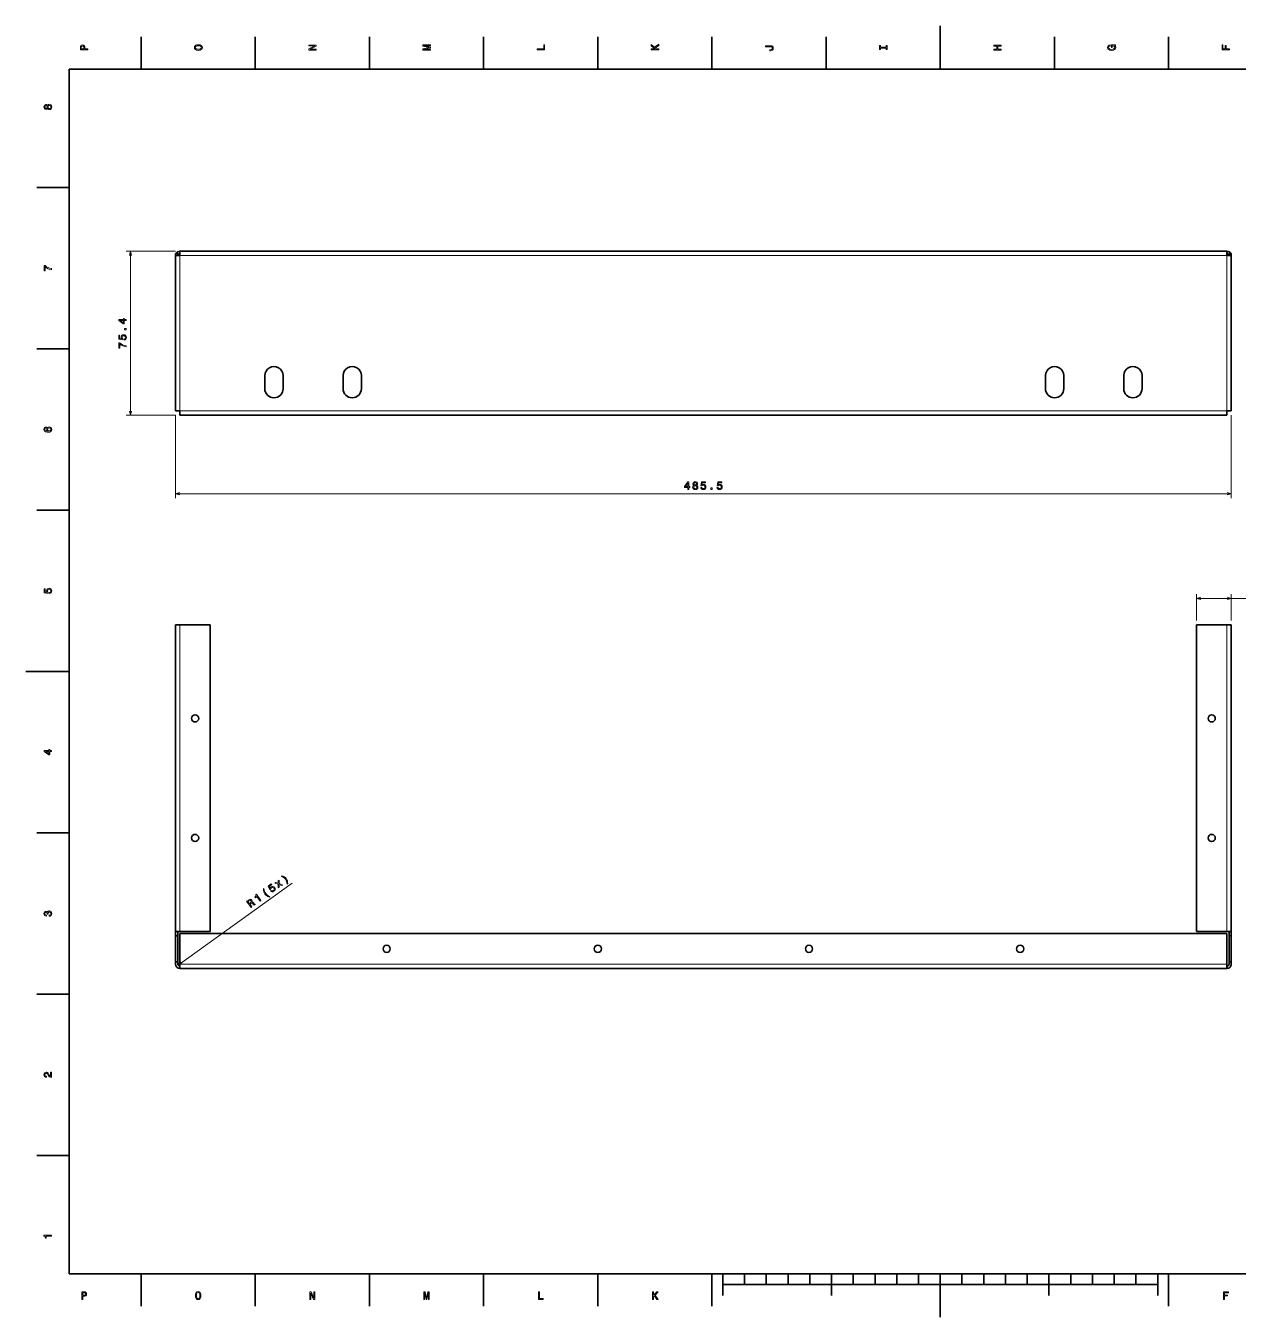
# Model space of a CAD drawing. Extents: x 0 to 841, y 0 to 594.
# Drawn here: x 0 to 558, y 0 to 594 of the extents above; entities that cross this region are included whole.
import ezdxf

# ---------------------------------------------------------------- set-up
doc = ezdxf.new("R2010")
doc.units = 0

msp = doc.modelspace()

# ---------------------------------------------------------------- linework, layer by layer
at = {"color": 7, "lineweight": 35}
for p, q in [((420.5, 574), (420.5, 594)), ((821, 574), (20, 574)), ((20, 574), (20, 20)), ((68.837311, 488.283783), (68.837311, 416.883759)), ((552.33728, 490.283783), (70.837311, 490.283783)), ((554.33728, 416.883759), (554.33728, 488.283783)), ((70.837311, 414.883759), (552.33728, 414.883759)), ((68.837311, 177.425644), (68.837311, 318.425659)), ((84.837311, 177.425644), (84.837311, 318.425659)), ((538.33728, 177.425644), (538.33728, 318.425659)), ((554.33728, 318.425659), (554.33728, 177.425644)), ((20, 297), (0, 297)), ((552.33728, 176.425644), (70.837311, 176.425644)), ((552.33728, 160.425644), (70.837311, 160.425644)), ((20, 20), (821, 20)), ((420.5, 20), (420.5, 0)), ((320.5, 15), (520.5, 15))]:
    msp.add_line(p, q, dxfattribs=at)
at = {"color": 7, "lineweight": 35, "ltscale": 0.375}
for p, q in [((53, 574), (53, 589)), ((105.5, 574), (105.5, 589)), ((158, 574), (158, 589)), ((210.5, 574), (210.5, 589)), ((263, 574), (263, 589)), ((315.5, 574), (315.5, 589)), ((368, 574), (368, 589)), ((473, 574), (473, 589)), ((525.5, 574), (525.5, 589)), ((20, 519.599976), (5, 519.599976)), ((20, 445.399994), (5, 445.399994)), ((20, 371.200012), (5, 371.200012)), ((20, 222.800003), (5, 222.800003)), ((20, 148.600006), (5, 148.600006)), ((20, 74.400002), (5, 74.400002)), ((53, 20), (53, 5)), ((105.5, 20), (105.5, 5)), ((158, 20), (158, 5)), ((210.5, 20), (210.5, 5)), ((263, 20), (263, 5)), ((315.5, 20), (315.5, 5)), ((525.5, 20), (525.5, 5))]:
    msp.add_line(p, q, dxfattribs=at)
at = {"color": 7, "lineweight": 13}
for p, q in [((68.837311, 490.283783), (46.124725, 490.283783)), ((48.124725, 414.883759), (48.124725, 490.283783)), ((552.33728, 488.283783), (70.837311, 488.283783)), ((70.837311, 488.283783), (70.837311, 416.883759)), ((552.33728, 416.883759), (552.33728, 488.283783)), ((70.837311, 416.883759), (552.33728, 416.883759)), ((68.837311, 414.883759), (46.124725, 414.883759)), ((68.837311, 414.883759), (68.837311, 376.777405)), ((554.33728, 414.883759), (554.33728, 376.777405)), ((68.837311, 378.777405), (554.33728, 378.777405)), ((538.33728, 330.628235), (587.491394, 330.628235)), ((70.837311, 177.425644), (70.837311, 318.425659)), ((552.33728, 318.425659), (552.33728, 177.425644)), ((70.025757, 161.84137), (122.535927, 199.64534)), ((552.33728, 162.425644), (70.837311, 162.425644))]:
    msp.add_line(p, q, dxfattribs=at)
at = {"color": 7, "lineweight": 35, "ltscale": 0.025}
for p, q in [((68.837311, 488.283783), (68.837311, 489.283783)), ((69.837311, 489.283783), (68.837311, 489.283783)), ((69.837311, 488.283783), (69.837311, 489.283783)), ((553.33728, 488.283783), (553.33728, 489.283783)), ((553.33728, 489.283783), (554.33728, 489.283783)), ((554.33728, 488.283783), (554.33728, 489.283783)), ((69.837311, 175.425644), (68.837311, 175.425644)), ((553.33728, 175.425644), (554.33728, 175.425644)), ((68.837311, 163.425644), (68.837311, 162.425644)), ((69.837311, 163.425644), (68.837311, 163.425644)), ((69.837311, 163.425644), (69.837311, 162.425644)), ((553.33728, 163.425644), (553.33728, 162.425644)), ((553.33728, 163.425644), (554.33728, 163.425644)), ((554.33728, 163.425644), (554.33728, 162.425644))]:
    msp.add_line(p, q, dxfattribs=at)
at = {"color": 7, "lineweight": 35, "ltscale": 0.05}
for p, q in [((68.837311, 488.283783), (70.837311, 488.283783)), ((70.837311, 490.283783), (70.837311, 488.283783)), ((552.33728, 490.283783), (552.33728, 488.283783)), ((554.33728, 488.283783), (552.33728, 488.283783)), ((70.837311, 416.883759), (68.837311, 416.883759)), ((70.837311, 414.883759), (70.837311, 416.883759)), ((552.33728, 416.883759), (554.33728, 416.883759)), ((552.33728, 414.883759), (552.33728, 416.883759)), ((70.837311, 318.425659), (68.837311, 318.425659)), ((552.33728, 318.425659), (554.33728, 318.425659)), ((68.837311, 175.425644), (68.837311, 177.425644)), ((70.837311, 177.425644), (68.837311, 177.425644)), ((69.837311, 175.425644), (69.837311, 177.425644)), ((552.33728, 177.425644), (554.33728, 177.425644)), ((553.33728, 177.425644), (553.33728, 175.425644)), ((554.33728, 177.425644), (554.33728, 175.425644)), ((70.837311, 162.425644), (70.837311, 160.425644)), ((552.33728, 162.425644), (552.33728, 160.425644))]:
    msp.add_line(p, q, dxfattribs=at)
at = {"color": 7, "lineweight": 35, "ltscale": 0.15}
for p, q in [((109.887314, 433.083771), (109.887314, 427.083771)), ((118.287308, 433.083771), (118.287308, 427.083771)), ((145.887314, 433.083771), (145.887314, 427.083771)), ((154.287308, 433.083771), (154.287308, 427.083771)), ((468.887329, 433.083771), (468.887329, 427.083771)), ((477.287292, 433.083771), (477.287292, 427.083771)), ((504.887299, 433.083771), (504.887299, 427.083771)), ((513.287354, 433.083771), (513.287354, 427.083771))]:
    msp.add_line(p, q, dxfattribs=at)
at = {"color": 7, "lineweight": 13, "ltscale": 0.305064}
for p, q in [((538.33728, 320.425659), (538.33728, 332.628235)), ((554.33728, 320.425659), (554.33728, 332.628235))]:
    msp.add_line(p, q, dxfattribs=at)
at = {"color": 7, "lineweight": 35, "ltscale": 0.35}
for p, q in [((84.837311, 318.425659), (70.837311, 318.425659)), ((552.33728, 318.425659), (538.33728, 318.425659)), ((70.837311, 177.425644), (84.837311, 177.425644)), ((70.837311, 176.425644), (70.837311, 162.425644)), ((538.33728, 177.425644), (552.33728, 177.425644)), ((552.33728, 162.425644), (552.33728, 176.425644))]:
    msp.add_line(p, q, dxfattribs=at)
at = {"color": 7, "lineweight": 35, "ltscale": 0.3}
for p, q in [((68.837311, 175.425644), (68.837311, 163.425644)), ((69.837311, 163.425644), (69.837311, 175.425644)), ((553.33728, 163.425644), (553.33728, 175.425644)), ((554.33728, 175.425644), (554.33728, 163.425644))]:
    msp.add_line(p, q, dxfattribs=at)
at = {"color": 7, "lineweight": 35, "ltscale": 0.25}
for p, q in [((320.5, 20), (320.5, 10)), ((370.5, 20), (370.5, 10)), ((470.5, 20), (470.5, 10)), ((520.5, 20), (520.5, 10))]:
    msp.add_line(p, q, dxfattribs=at)
at = {"color": 7, "lineweight": 35, "ltscale": 0.125}
for p, q in [((330.5, 20), (330.5, 15)), ((340.5, 20), (340.5, 15)), ((350.5, 20), (350.5, 15)), ((360.5, 20), (360.5, 15)), ((380.5, 20), (380.5, 15)), ((390.5, 20), (390.5, 15)), ((400.5, 20), (400.5, 15)), ((410.5, 20), (410.5, 15)), ((430.5, 20), (430.5, 15)), ((440.5, 20), (440.5, 15)), ((450.5, 20), (450.5, 15)), ((460.5, 20), (460.5, 15)), ((480.5, 20), (480.5, 15)), ((490.5, 20), (490.5, 15)), ((500.5, 20), (500.5, 15)), ((510.5, 20), (510.5, 15))]:
    msp.add_line(p, q, dxfattribs=at)
at = {"color": 7, "lineweight": 13}
for points in [[(28.583214, 582.935913), (28.583214, 583.399841), (27.105549, 583.399841), (27.105549, 583.914246), (27.080332, 584.433716), (26.903818, 584.84729), (26.560879, 585.114563), (26.09186, 585.205322), (25.658142, 585.134705), (25.340418, 584.932983), (25.148775, 584.600159), (25.083214, 584.14624), (25.083214, 582.935913)], [(25.511889, 584.020203), (25.542147, 584.322754), (25.637968, 584.544678), (25.814482, 584.675781), (26.09186, 584.721191), (26.384367, 584.670776), (26.560879, 584.534607), (26.651657, 584.302612), (26.676874, 583.984863), (26.676874, 583.399841), (25.511889, 583.399841)], [(79.333214, 582.703918), (80.119957, 582.794678), (80.699928, 583.056946), (81.057999, 583.465454), (81.179039, 584), (81.057999, 584.529541), (80.699928, 584.943115), (80.119957, 585.200317), (79.333214, 585.296143), (78.551514, 585.200317), (78.233788, 585.089355), (77.971542, 584.943115), (77.613472, 584.529541), (77.522697, 584.277405), (77.487396, 584), (77.613472, 583.460388), (77.966499, 583.05188), (78.546471, 582.794678)], [(79.333214, 583.188049), (78.722984, 583.24353), (78.274139, 583.409973), (78.001801, 583.667175), (77.905983, 584), (78.001801, 584.32782), (78.279182, 584.585022), (78.728027, 584.751465), (79.333214, 584.811951), (79.943443, 584.751465), (80.392288, 584.585022), (80.664627, 584.32782), (80.755402, 584), (80.664627, 583.667175), (80.392288, 583.409973), (79.948486, 583.24353)], [(133.583206, 582.850159), (133.583206, 583.268738), (130.713608, 583.268738), (133.583206, 584.610229), (133.583206, 585.149841), (130.083206, 585.149841), (130.083206, 584.726257), (132.952805, 584.726257), (130.083206, 583.399841), (130.083206, 582.850159)], [(186.083206, 582.739197), (186.083206, 583.127502), (182.905975, 583.127502), (186.083206, 583.783142), (186.083206, 584.216858), (182.905975, 584.867432), (186.083206, 584.867432), (186.083206, 585.260803), (182.583206, 585.260803), (182.583206, 584.645569), (185.669662, 584), (182.583206, 583.359497), (182.583206, 582.739197)], [(238.583206, 582.976257), (238.583206, 585.225525), (238.159576, 585.225525), (238.159576, 583.440186), (235.083206, 583.440186), (235.083206, 582.976257)], [(291.083221, 582.90564), (291.083221, 583.369629), (289.837555, 583.369629), (289.393738, 583.783142), (291.083221, 584.958191), (291.083221, 585.523071), (289.055847, 584.110962), (287.583221, 585.482727), (287.583221, 584.867432), (289.202087, 583.369629), (287.583221, 583.369629), (287.583221, 582.90564)], [(342.423279, 584.403442), (342.796478, 584.368164), (343.05368, 584.262268), (343.210022, 584.04541), (343.255402, 583.712524), (343.210022, 583.384705), (343.063782, 583.167847), (342.80658, 583.041809), (342.43338, 583.00647), (342.181213, 583.016602), (342.181213, 582.562683), (342.438416, 582.552612), (342.998199, 582.613098), (343.386536, 582.819885), (343.603394, 583.177979), (343.679047, 583.70752), (343.603394, 584.231995), (343.386536, 584.590088), (343.003265, 584.796814), (342.443451, 584.862427), (340.083221, 584.862427), (340.083221, 584.403442)], [(395.659576, 583.768005), (395.659576, 583.122498), (396.083221, 583.122498), (396.083221, 584.877502), (395.659576, 584.877502), (395.659576, 584.231995), (393.006866, 584.231995), (393.006866, 584.877502), (392.583221, 584.877502), (392.583221, 583.122498), (393.006866, 583.122498), (393.006866, 583.768005)], [(448.583221, 582.829956), (448.583221, 583.299011), (446.939117, 583.299011), (446.939117, 584.700989), (448.583221, 584.700989), (448.583221, 585.164978), (445.083221, 585.164978), (445.083221, 584.700989), (446.510468, 584.700989), (446.510468, 583.299011), (445.083221, 583.299011), (445.083221, 582.829956)], [(500.614197, 584.922913), (501.083221, 585.008667), (501.083221, 585.260803), (499.192017, 585.260803), (499.192017, 583.984863), (499.620697, 583.984863), (499.620697, 584.771606), (499.65094, 584.771606), (500.114929, 584.711121), (500.457855, 584.549744), (500.674713, 584.302612), (500.745331, 583.994934), (500.654541, 583.652039), (500.382202, 583.384705), (499.93338, 583.213257), (499.318085, 583.152771), (498.707855, 583.208191), (498.259003, 583.3797), (497.986694, 583.652039), (497.890869, 584.020203), (497.941284, 584.272339), (498.082489, 584.479126), (498.319519, 584.630432), (498.637268, 584.716125), (498.637268, 585.215454), (498.153107, 585.08429), (497.790009, 584.837158), (497.568085, 584.489197), (497.487396, 584.050415), (497.613495, 583.475525), (497.981628, 583.041809), (498.561615, 582.764404), (499.333221, 582.668579), (500.109863, 582.764404), (500.68985, 583.041809), (501.058014, 583.450317), (501.179047, 583.964722), (501.138702, 584.252197), (501.037842, 584.509399), (500.861328, 584.731262)], [(553.583191, 582.966125), (553.583191, 583.435181), (551.974426, 583.435181), (551.974426, 584.907776), (551.555786, 584.907776), (551.555786, 583.435181), (550.506836, 583.435181), (550.506836, 585.245667), (550.083191, 585.245667), (550.083191, 582.966125)], [(9.947045, 556.074646), (10.088256, 555.817444), (10.284942, 555.64093), (10.532061, 555.529968), (10.829611, 555.49469), (11.278458, 555.575378), (11.626441, 555.807373), (11.848343, 556.185608), (11.934077, 556.700012), (11.848343, 557.209412), (11.626441, 557.587646), (11.278458, 557.819641), (10.829611, 557.905334), (10.532061, 557.86499), (10.284942, 557.759094), (10.088256, 557.577515), (9.947045, 557.325378), (9.826009, 557.5271), (9.659582, 557.668335), (9.457852, 557.754028), (9.210734, 557.784302), (8.852665, 557.703613), (8.565202, 557.491821), (8.378602, 557.148865), (8.307997, 556.700012), (8.378602, 556.246155), (8.565202, 555.903198), (8.852665, 555.68634), (9.210734, 555.610657), (9.457852, 555.635925), (9.659582, 555.721619)], [(9.251081, 556.089783), (9.029179, 556.130127), (8.857709, 556.25116), (8.751801, 556.44281), (8.711455, 556.700012), (8.751801, 556.952209), (8.857709, 557.143799), (9.029179, 557.264832), (9.251081, 557.310242), (9.478025, 557.264832), (9.654538, 557.143799), (9.770533, 556.952209), (9.805836, 556.700012), (9.76549, 556.44281), (9.654538, 556.25116), (9.478025, 556.130127)], [(10.819524, 555.978821), (10.552233, 556.024231), (10.350504, 556.170471), (10.21938, 556.3974), (10.173991, 556.700012), (10.21938, 556.997559), (10.350504, 557.224487), (10.552233, 557.370789), (10.819524, 557.421204), (11.106988, 557.370789), (11.323847, 557.224487), (11.465057, 556.997559), (11.510447, 556.700012), (11.465057, 556.3974), (11.323847, 556.170471), (11.106988, 556.024231)], [(11.833213, 481.799011), (11.833213, 482.30835), (11.001081, 482.474792), (10.224423, 482.767303), (9.503242, 483.180847), (8.827449, 483.720459), (8.408861, 483.720459), (8.408861, 481.319885), (8.867795, 481.319885), (8.867795, 483.236328), (9.548631, 482.681549), (10.259726, 482.26297), (11.01621, 481.970459)], [(46.124725, 458.465179), (46.124725, 458.919067), (45.257294, 458.919067), (45.257294, 459.418365), (44.853836, 459.418365), (44.853836, 458.919067), (42.700378, 458.919067), (42.700378, 458.460144), (44.813492, 456.927002), (45.257294, 456.927002), (45.257294, 458.465179)], [(44.853836, 457.350647), (43.285385, 458.465179), (44.853836, 458.465179)], [(45.211899, 449.465057), (45.625443, 449.575989), (45.948212, 449.82312), (46.149948, 450.186218), (46.225586, 450.650208), (46.134811, 451.159576), (45.887695, 451.557983), (45.494324, 451.81015), (44.990005, 451.905975), (44.520981, 451.820221), (44.152817, 451.578156), (43.915787, 451.199921), (43.830063, 450.710724), (43.890579, 450.332489), (44.057007, 450.039978), (43.113922, 450.181183), (43.113922, 451.714325), (42.700378, 451.714325), (42.700378, 449.843292), (44.556274, 449.565918), (44.556274, 449.96936), (44.319244, 450.261871), (44.233521, 450.635071), (44.288986, 450.957855), (44.450378, 451.204956), (44.697495, 451.361298), (45.015213, 451.416779), (45.332932, 451.361298), (45.580063, 451.199921), (45.736404, 450.952789), (45.79187, 450.635071), (45.756577, 450.367798), (45.640579, 450.161011), (45.459015, 450.009705), (45.211899, 449.934052)], [(46.124725, 454.103821), (46.124725, 454.799774), (45.373291, 454.799774), (45.373291, 454.103821)], [(46.124725, 446.278748), (46.124725, 446.788086), (45.292587, 446.954529), (44.51593, 447.24704), (43.794754, 447.660583), (43.118958, 448.200195), (42.700378, 448.200195), (42.700378, 445.799622), (43.159302, 445.799622), (43.159302, 447.716064), (43.840149, 447.161285), (44.551239, 446.742706), (45.307724, 446.450195)], [(9.276297, 409.510376), (8.867795, 409.414551), (8.565202, 409.192657), (8.373559, 408.849701), (8.307997, 408.405914), (8.3433, 408.108337), (8.43912, 407.851135), (8.595461, 407.624207), (8.817363, 407.432556), (9.09474, 407.28125), (9.432636, 407.170319), (9.831052, 407.099701), (10.279899, 407.079529), (10.996037, 407.160217), (11.51549, 407.407349), (11.82817, 407.805756), (11.934077, 408.350433), (11.8433, 408.83963), (11.606268, 409.21283), (11.233068, 409.454895), (10.759006, 409.540619), (10.279899, 409.454895), (9.911743, 409.2229), (9.679755, 408.864838), (9.599063, 408.421021), (9.699927, 407.941925), (9.987391, 407.583862), (9.432636, 407.659515), (9.034222, 407.820892), (8.79719, 408.067993), (8.716498, 408.41095), (8.756845, 408.663116), (8.862752, 408.854736), (9.039265, 408.980835), (9.276297, 409.046387)], [(10.764049, 409.051422), (11.081772, 408.995972), (11.323847, 408.854736), (11.48523, 408.627808), (11.535663, 408.345398), (11.48523, 408.047821), (11.32889, 407.820892), (11.086815, 407.674622), (10.769092, 407.629242), (10.456411, 407.679688), (10.21938, 407.820892), (10.068083, 408.052887), (10.012608, 408.36557), (10.068083, 408.637878), (10.214336, 408.854736), (10.451368, 408.995972)], [(304.392639, 380.777405), (304.846527, 380.777405), (304.846527, 381.644836), (305.345825, 381.644836), (305.345825, 382.048309), (304.846527, 382.048309), (304.846527, 384.201752), (304.387604, 384.201752), (302.854462, 382.088654), (302.854462, 381.644836), (304.392639, 381.644836)], [(303.278076, 382.048309), (304.392639, 383.61673), (304.392639, 382.048309)], [(307.225922, 382.663574), (306.968719, 382.522369), (306.792206, 382.325684), (306.681274, 382.078552), (306.645966, 381.781006), (306.726654, 381.332153), (306.958618, 380.984192), (307.336884, 380.762268), (307.851288, 380.676544), (308.360657, 380.762268), (308.738892, 380.984192), (308.970886, 381.332153), (309.05661, 381.781006), (309.016266, 382.078552), (308.91037, 382.325684), (308.728821, 382.522369), (308.476654, 382.663574), (308.678375, 382.784607), (308.81958, 382.95105), (308.905334, 383.152771), (308.935577, 383.399872), (308.854889, 383.757965), (308.643066, 384.04541), (308.30014, 384.232025), (307.851288, 384.302612), (307.3974, 384.232025), (307.054443, 384.04541), (306.837585, 383.757965), (306.761963, 383.399872), (306.78717, 383.152771), (306.872894, 382.95105)], [(307.130096, 381.791107), (307.175476, 382.05838), (307.321747, 382.260101), (307.548706, 382.391235), (307.851288, 382.436615), (308.148834, 382.391235), (308.375793, 382.260101), (308.522034, 382.05838), (308.572479, 381.791107), (308.522034, 381.503632), (308.375793, 381.286774), (308.148834, 381.145569), (307.851288, 381.100159), (307.548706, 381.145569), (307.321747, 381.286774), (307.175476, 381.503632)], [(307.241058, 383.359528), (307.281403, 383.581451), (307.402435, 383.752899), (307.594086, 383.858826), (307.851288, 383.89917), (308.103455, 383.858826), (308.295105, 383.752899), (308.416138, 383.581451), (308.461517, 383.359528), (308.416138, 383.132599), (308.295105, 382.956085), (308.103455, 382.840088), (307.851288, 382.804779), (307.594086, 382.845123), (307.402435, 382.956085), (307.281403, 383.132599)], [(310.336578, 381.690216), (310.44754, 381.276672), (310.694641, 380.953918), (311.05777, 380.752197), (311.521729, 380.676544), (312.031128, 380.767303), (312.429535, 381.014435), (312.681702, 381.407806), (312.777527, 381.91214), (312.691772, 382.381165), (312.449707, 382.749298), (312.071472, 382.986328), (311.582275, 383.072083), (311.204041, 383.011566), (310.911499, 382.845123), (311.052734, 383.788208), (312.585876, 383.788208), (312.585876, 384.201752), (310.714844, 384.201752), (310.437439, 382.345856), (310.840912, 382.345856), (311.133423, 382.582886), (311.506622, 382.66861), (311.829376, 382.613129), (312.076508, 382.451752), (312.232849, 382.204651), (312.28833, 381.886902), (312.232849, 381.569183), (312.071472, 381.322083), (311.824341, 381.165741), (311.506622, 381.11026), (311.239319, 381.145569), (311.032562, 381.261566), (310.881256, 381.443115), (310.805603, 381.690216)], [(314.975342, 380.777405), (315.671326, 380.777405), (315.671326, 381.528839), (314.975342, 381.528839)], [(317.808624, 381.690216), (317.919586, 381.276672), (318.166687, 380.953918), (318.529816, 380.752197), (318.993774, 380.676544), (319.503174, 380.767303), (319.901581, 381.014435), (320.153748, 381.407806), (320.249573, 381.91214), (320.163818, 382.381165), (319.921753, 382.749298), (319.543518, 382.986328), (319.054321, 383.072083), (318.676086, 383.011566), (318.383545, 382.845123), (318.52478, 383.788208), (320.057922, 383.788208), (320.057922, 384.201752), (318.18689, 384.201752), (317.909485, 382.345856), (318.312958, 382.345856), (318.605469, 382.582886), (318.978668, 382.66861), (319.301422, 382.613129), (319.548553, 382.451752), (319.704895, 382.204651), (319.760376, 381.886902), (319.704895, 381.569183), (319.543518, 381.322083), (319.296387, 381.165741), (318.978668, 381.11026), (318.711365, 381.145569), (318.504608, 381.261566), (318.353302, 381.443115), (318.277649, 381.690216)], [(10.920388, 332.849304), (11.333933, 332.960236), (11.6567, 333.207367), (11.858429, 333.570465), (11.934077, 334.034454), (11.8433, 334.543823), (11.596181, 334.94223), (11.202809, 335.194397), (10.698486, 335.290222), (10.229466, 335.204468), (9.861311, 334.962402), (9.624279, 334.584167), (9.538545, 334.094971), (9.599063, 333.716736), (9.76549, 333.424225), (8.822406, 333.56543), (8.822406, 335.098572), (8.408861, 335.098572), (8.408861, 333.227539), (10.26477, 332.950165), (10.26477, 333.353607), (10.027738, 333.646118), (9.942002, 334.019318), (9.997478, 334.342102), (10.158861, 334.589203), (10.405979, 334.745544), (10.723702, 334.801025), (11.041427, 334.745544), (11.288545, 334.584167), (11.444884, 334.337036), (11.50036, 334.019318), (11.465057, 333.752045), (11.349063, 333.545258), (11.167507, 333.393951), (10.920388, 333.318298)], [(11.833213, 260.177368), (11.833213, 260.631256), (10.965777, 260.631256), (10.965777, 261.130554), (10.56232, 261.130554), (10.56232, 260.631256), (8.408861, 260.631256), (8.408861, 260.172333), (10.521974, 258.639191), (10.965777, 258.639191), (10.965777, 260.177368)], [(10.56232, 259.062836), (8.993876, 260.177368), (10.56232, 260.177368)], [(120.409454, 199.379456), (120.380013, 200.041824), (120.26757, 200.638214), (120.057388, 201.189117), (119.74472, 201.709732), (119.353149, 202.167313), (118.894447, 202.545502), (118.364532, 202.841354), (117.74572, 203.079407), (117.487869, 202.893768), (118.029411, 202.624939), (118.52314, 202.284393), (118.963181, 201.880341), (119.347717, 201.423904), (119.658577, 200.914429), (119.905106, 200.364838), (120.064369, 199.789719), (120.151604, 199.193817)], [(111.906906, 193.258163), (112.164757, 193.443787), (111.619118, 193.709686), (111.128334, 194.046127), (110.681259, 194.451324), (110.300812, 194.910721), (109.985855, 195.417252), (109.746368, 195.965683), (109.58007, 196.541962), (109.501022, 197.143753), (109.243172, 196.958115), (109.268517, 196.292801), (109.380959, 195.696396), (109.594086, 195.141418), (109.907898, 194.627838), (110.298325, 194.163208), (110.754082, 193.789124), (111.283997, 193.493271)], [(112.523064, 196.025879), (112.854729, 195.755096), (113.243866, 195.637527), (113.656418, 195.685974), (114.077156, 195.89566), (114.4375, 196.266953), (114.616455, 196.700287), (114.591263, 197.166855), (114.374367, 197.632126), (114.030754, 197.962677), (113.619194, 198.120026), (113.173737, 198.091385), (112.726631, 197.875153), (112.455025, 197.605042), (112.31488, 197.299072), (111.878464, 198.146942), (113.122696, 199.042709), (112.881073, 199.378326), (111.362617, 198.285126), (112.221863, 196.616882), (112.549294, 196.852615), (112.648186, 197.215881), (112.90097, 197.50351), (113.195328, 197.647079), (113.490166, 197.660492), (113.761429, 197.551285), (113.992088, 197.325836), (114.132706, 197.035583), (114.146118, 196.740738), (114.036911, 196.469482), (113.81147, 196.238815), (113.573921, 196.111298), (113.338341, 196.084625), (113.109482, 196.14357), (112.903702, 196.299927)], [(116.518158, 197.777313), (116.467133, 199.039368), (117.664162, 198.602371), (118.098007, 198.914703), (116.495964, 199.482681), (116.470657, 201.08017), (116.053185, 200.779617), (116.091606, 199.59549), (114.98085, 200.007599), (114.555191, 199.701157), (116.052788, 199.15741), (116.096588, 197.473816)], [(103.575775, 188.459625), (103.956406, 188.733673), (103.093063, 189.932877), (103.481873, 190.212799), (103.777222, 190.406784), (103.998566, 190.479141), (104.194031, 190.414795), (104.408806, 190.202774), (104.694466, 189.849152), (104.892876, 189.625351), (105.04512, 189.517456), (105.474869, 189.826859), (105.418884, 189.904617), (105.242241, 189.951447), (105.056274, 190.140701), (104.697609, 190.578476), (104.383461, 190.868103), (104.212708, 190.906738), (104.009384, 190.878418), (104.099426, 191.098618), (104.110901, 191.324371), (104.054916, 191.557495), (103.923309, 191.792099), (103.6185, 192.09465), (103.269135, 192.234634), (102.887039, 192.195679), (102.480377, 191.983704), (101.530823, 191.300079)], [(102.62442, 191.559189), (102.891769, 191.714386), (103.123749, 191.763321), (103.337387, 191.699631), (103.536285, 191.501038), (103.66626, 191.234192), (103.65889, 191.011383), (103.523651, 190.802155), (103.280533, 190.596054), (102.84259, 190.280762), (102.161926, 191.226227)], [(107.690285, 191.421814), (108.062737, 191.689957), (106.003052, 194.550873), (105.724739, 194.35051), (105.830811, 194.047806), (105.804276, 193.773926), (105.649887, 193.513626), (105.362404, 193.256943), (105.571609, 192.966339), (106.234657, 193.443695)], [(10.733789, 184.429108), (10.769092, 184.429108), (11.253242, 184.509796), (11.616354, 184.746826), (11.848343, 185.120026), (11.934077, 185.614273), (11.848343, 186.138763), (11.626441, 186.532135), (11.273415, 186.784302), (10.819524, 186.875076), (10.521974, 186.834732), (10.279899, 186.723785), (10.093299, 186.542221), (9.957132, 186.30014), (9.684798, 186.62796), (9.251081, 186.743958), (8.857709, 186.668304), (8.560158, 186.451447), (8.373559, 186.098419), (8.307997, 185.614273), (8.388688, 185.160385), (8.610591, 184.812393), (8.963616, 184.585449), (9.432636, 184.509796), (9.467939, 184.509796), (9.467939, 184.958649), (9.145173, 184.998993), (8.913184, 185.130112), (8.771974, 185.341934), (8.721541, 185.639481), (8.761888, 185.901733), (8.867795, 186.093369), (9.039265, 186.209366), (9.271254, 186.254761), (9.518372, 186.209366), (9.684798, 186.088333), (9.785663, 185.876511), (9.815922, 185.58905), (9.810879, 185.392365), (10.209293, 185.392365), (10.199207, 185.639481), (10.244596, 185.957214), (10.365634, 186.194244), (10.56232, 186.335449), (10.819524, 186.38588), (11.112031, 186.330414), (11.32889, 186.184158), (11.465057, 185.952164), (11.510447, 185.644531), (11.460014, 185.326797), (11.308717, 185.094818), (11.066642, 184.948563), (10.733789, 184.893082)], [(11.833213, 110.269447), (11.833213, 112.675072), (11.399495, 112.675072), (11.399495, 110.773773), (11.162463, 110.879684), (10.965777, 111.061241), (10.607709, 111.621033), (10.456411, 111.918587), (10.239552, 112.251442), (9.987391, 112.488472), (9.689841, 112.624641), (9.351945, 112.675072), (8.928314, 112.589333), (8.595461, 112.352303), (8.383645, 111.989189), (8.307997, 111.520172), (8.393732, 111.036018), (8.630763, 110.66787), (9.009006, 110.430832), (9.508285, 110.350143), (9.57889, 110.350143), (9.57889, 110.809074), (9.538545, 110.809074), (9.195605, 110.854462), (8.943443, 110.990631), (8.782061, 111.207489), (8.726584, 111.494957), (8.777017, 111.78746), (8.903098, 112.004318), (9.099784, 112.145531), (9.346902, 112.195961), (9.57889, 112.16066), (9.775576, 112.064842), (9.947045, 111.903458), (10.098343, 111.681557), (10.259726, 111.384003), (10.572406, 110.889771), (10.905259, 110.541786), (11.308717, 110.335014), (11.818083, 110.269447)], [(11.833213, 37.209221), (11.833213, 37.668152), (8.307997, 37.668152), (8.307997, 37.325214), (8.615634, 37.234436), (8.822406, 37.052879), (8.943443, 36.775501), (8.983789, 36.392216), (9.341859, 36.392216), (9.341859, 37.209221)], [(25.685879, 8.166786), (26.149857, 8.166786), (26.149857, 9.644452), (26.664265, 9.644452), (27.183718, 9.669668), (27.597263, 9.846181), (27.864553, 10.18912), (27.955332, 10.65814), (27.884727, 11.091858), (27.682997, 11.409582), (27.350145, 11.601224), (26.896254, 11.666786), (25.685879, 11.666786)], [(26.770174, 11.238111), (27.072767, 11.207852), (27.29467, 11.112031), (27.425793, 10.935518), (27.471182, 10.65814), (27.42075, 10.365633), (27.284582, 10.18912), (27.052593, 10.098343), (26.734871, 10.073126), (26.149857, 10.073126), (26.149857, 11.238111)], [(77.953888, 9.916786), (78.04467, 9.130043), (78.306915, 8.550072), (78.715416, 8.192002), (79.25, 8.070965), (79.779541, 8.192002), (80.193085, 8.550072), (80.450287, 9.130043), (80.546104, 9.916786), (80.450287, 10.698486), (80.339333, 11.01621), (80.193085, 11.278458), (79.779541, 11.636527), (79.527374, 11.727304), (79.25, 11.762608), (78.710373, 11.636527), (78.301872, 11.283501), (78.04467, 10.703529)], [(78.438042, 9.916786), (78.493515, 10.527017), (78.659943, 10.975864), (78.917145, 11.248199), (79.25, 11.34402), (79.577805, 11.248199), (79.835014, 10.970821), (80.001442, 10.521974), (80.061958, 9.916786), (80.001442, 9.306556), (79.835014, 8.857708), (79.577805, 8.585374), (79.25, 8.494596), (78.917145, 8.585374), (78.659943, 8.857708), (78.493515, 9.301513)], [(130.600143, 8.166786), (131.018738, 8.166786), (131.018738, 11.036383), (132.360229, 8.166786), (132.899857, 8.166786), (132.899857, 11.666786), (132.476227, 11.666786), (132.476227, 8.79719), (131.149857, 11.666786), (130.600143, 11.666786)], [(182.989197, 8.166786), (183.377533, 8.166786), (183.377533, 11.34402), (184.033142, 8.166786), (184.466858, 8.166786), (185.117447, 11.34402), (185.117447, 8.166786), (185.510818, 8.166786), (185.510818, 11.666786), (184.895538, 11.666786), (184.25, 8.580331), (183.609512, 11.666786), (182.989197, 11.666786)], [(235.726227, 8.166786), (237.97551, 8.166786), (237.97551, 8.590417), (236.190201, 8.590417), (236.190201, 11.666786), (235.726227, 11.666786)], [(288.15564, 8.166786), (288.619598, 8.166786), (288.619598, 9.412463), (289.033142, 9.856268), (290.208221, 8.166786), (290.773071, 8.166786), (289.360962, 10.194164), (290.732727, 11.666786), (290.117432, 11.666786), (288.619598, 10.04791), (288.619598, 11.666786), (288.15564, 11.666786)], [(550.716125, 8.166786), (551.185181, 8.166786), (551.185181, 9.775576), (552.657776, 9.775576), (552.657776, 10.194164), (551.185181, 10.194164), (551.185181, 11.243155), (552.995667, 11.243155), (552.995667, 11.666786), (550.716125, 11.666786)]]:
    msp.add_lwpolyline(points, close=True, dxfattribs=at)
for points in [[(48.642365, 488.351929), (48.124725, 490.283783), (47.607086, 488.351929)], [(47.607086, 416.815613), (48.124725, 414.883759), (48.642365, 416.815613)], [(70.769165, 379.295044), (68.837311, 378.777405), (70.769165, 378.259766)], [(552.405457, 378.259766), (554.33728, 378.777405), (552.405457, 379.295044)], [(540.269165, 331.145874), (538.33728, 330.628235), (540.269165, 330.110596)], [(552.405457, 330.110596), (554.33728, 330.628235), (552.405457, 331.145874)], [(71.291122, 163.390198), (70.025757, 161.84137), (71.896011, 162.550003)]]:
    msp.add_lwpolyline(points, dxfattribs=at)
at = {"color": 7, "lineweight": 35}
for centre in [(77.837311, 275.425659), (545.33728, 275.425659), (77.837311, 220.425644), (545.33728, 220.425644), (165.937317, 169.425644), (263.037323, 169.425644), (360.137329, 169.425644), (457.237305, 169.425644)]:
    msp.add_circle(centre, 1.65, dxfattribs=at)
for centre, radius, start, end in [((70.837311, 488.283783), 2, 90.000003, 149.999656), ((70.837311, 488.283783), 1, 90.000003, 180.000005), ((552.33728, 488.283783), 2, 30.000339, 90.000003), ((552.33728, 488.283783), 1, 0, 90.000003), ((114.087311, 433.083771), 4.2, 360, 180.000005), ((150.087311, 433.083771), 4.2, 360, 180.000005), ((473.087311, 433.083771), 4.2, 0, 180.000005), ((509.087311, 433.083771), 4.2, 0, 180.000005), ((114.087311, 427.083771), 4.2, 180.000005, 360), ((150.087311, 427.083771), 4.2, 180.000005, 360), ((473.087311, 427.083771), 4.2, 180.000005, 0), ((509.087311, 427.083771), 4.2, 180.000005, 0), ((70.837311, 162.425644), 2, 180.000005, 269.999997), ((70.837311, 162.425644), 1, 180.000005, 269.999997), ((552.33728, 162.425644), 2, 269.999997, 0), ((552.33728, 162.425644), 1, 269.999997, 0)]:
    msp.add_arc(centre, radius, start, end, dxfattribs=at)

doc.saveas('drawing.dxf')
